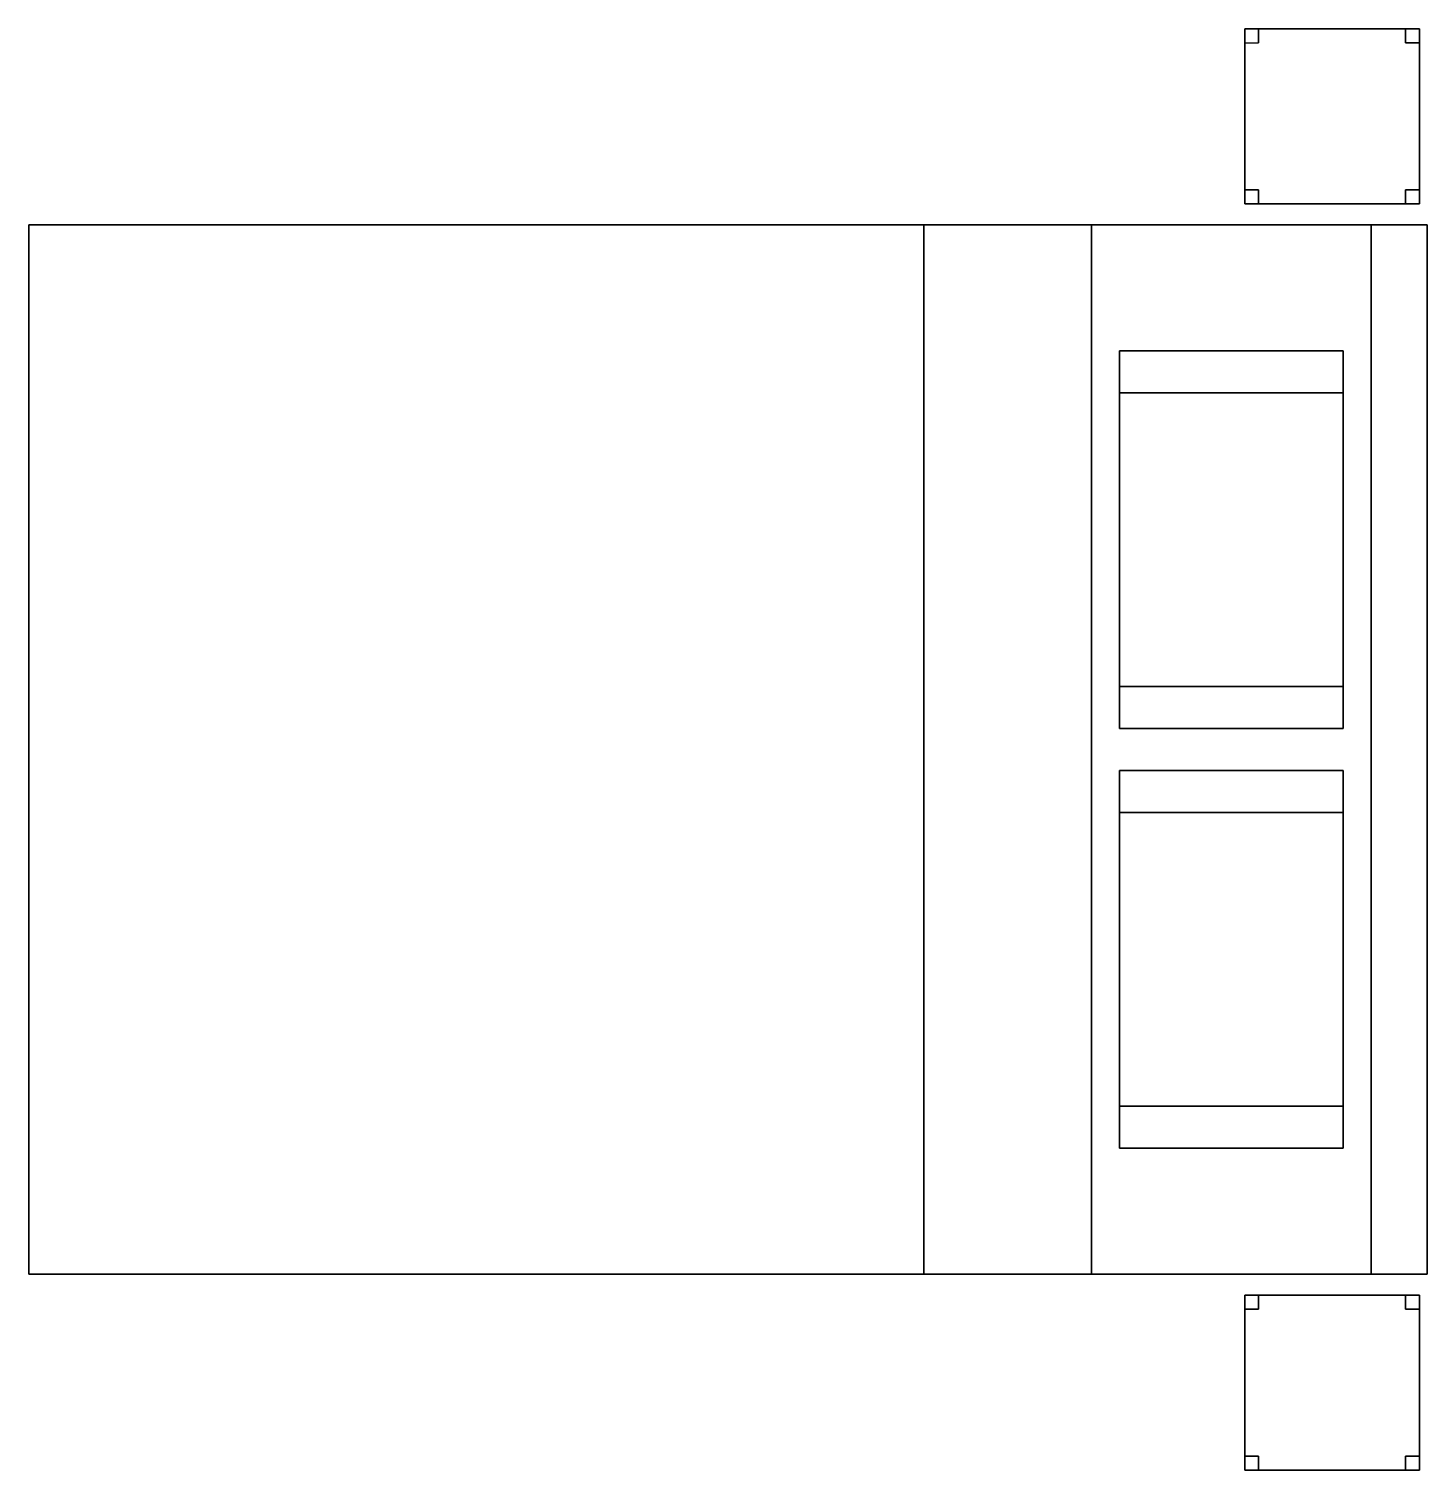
# Model space of a CAD drawing. Extents: x -194.8 to -114.8, y -80.3 to 2.1.
import ezdxf

# ---------------------------------------------------------------- set-up
doc = ezdxf.new("R2010")
doc.units = 0
doc.header["$MEASUREMENT"] = 0
doc.layers.add('1INTFMMI01', color=5, linetype='CONTINUOUS')
doc.layers.add('1INTFMTA01', color=2, linetype='CONTINUOUS')

msp = doc.modelspace()

# ---------------------------------------------------------------- linework, layer by layer
at = {"layer": '1INTFMMI01', "invisible_edges": 12}
for points in [[(-194.811768, -9.077881), (-194.811768, -69.077881), (-194.811768, -69.077881, 28)], [(-194.811768, -69.077881, 28), (-194.811768, -9.077881, 28), (-194.811768, -9.077881)], [(-194.811768, -9.077881), (-194.811768, -9.077881, 28), (-143.611816, -9.077881, 28)], [(-143.611816, -9.077881, 28), (-143.611816, -9.077881), (-194.811768, -9.077881)], [(-194.811768, -69.077881, 28), (-143.611816, -69.077881, 28), (-143.611816, -9.077881, 28)], [(-143.611816, -9.077881, 28), (-194.811768, -9.077881, 28), (-194.811768, -69.077881, 28)], [(-134.011719, -9.077881, 28), (-134.011719, -9.077881), (-143.611816, -9.077881)], [(-143.611816, -9.077881), (-143.611816, -9.077881, 28), (-134.011719, -9.077881, 28)], [(-143.611816, -69.077881, 28), (-134.011719, -69.077881, 28), (-134.011719, -9.077881, 28)], [(-134.011719, -9.077881, 28), (-143.611816, -9.077881, 28), (-143.611816, -69.077881, 28)], [(-118.011841, -9.077866, 28), (-118.011841, -9.077866), (-134.011719, -9.077881)], [(-134.011719, -9.077881), (-134.011719, -9.077881, 28), (-118.011841, -9.077866, 28)], [(-118.011841, -9.077866, 28), (-134.011719, -9.077881, 28), (-134.011719, -69.077881, 28)], [(-134.011719, -69.077881, 28), (-118.011841, -69.077866, 28), (-118.011841, -9.077866, 28)], [(-114.811768, -9.077866, 44.799999), (-114.811768, -9.077866), (-118.011841, -9.077866)], [(-118.011841, -9.077866), (-118.011841, -9.077866, 44.799999), (-114.811768, -9.077866, 44.799999)], [(-118.011841, -9.077866, 44.799999), (-118.011841, -69.077866, 44.799999), (-114.811768, -69.077866, 44.799999)], [(-114.811768, -69.077866, 44.799999), (-114.811768, -9.077866, 44.799999), (-118.011841, -9.077866, 44.799999)], [(-118.011841, -69.077866, 44.799999), (-118.011841, -9.077866, 44.799999), (-118.011841, -9.077866, 28)], [(-118.011841, -9.077866, 28), (-118.011841, -69.077866, 28), (-118.011841, -69.077866, 44.799999)], [(-114.811768, -69.077866, 44.799999), (-114.811768, -69.077866), (-114.811768, -9.077866)], [(-114.811768, -9.077866), (-114.811768, -9.077866, 44.799999), (-114.811768, -69.077866, 44.799999)], [(-119.611938, -16.277878, 30.800001), (-119.611938, -18.677872, 28), (-132.411865, -18.677887, 28)], [(-132.411865, -18.677887, 28), (-132.411865, -16.277893, 30.800001), (-119.611938, -16.277878, 30.800001)], [(-119.611938, -18.677872, 33.600002), (-119.611938, -16.277878, 30.800001), (-132.411865, -16.277893, 30.800001)], [(-132.411865, -16.277893, 30.800001), (-132.411865, -18.677887, 33.600002), (-119.611938, -18.677872, 33.600002)], [(-119.611938, -35.477875, 33.600002), (-119.611938, -18.677872, 33.600002), (-132.411865, -18.677887, 33.600002)], [(-132.411865, -18.677887, 33.600002), (-132.411865, -35.47789, 33.600002), (-119.611938, -35.477875, 33.600002)], [(-132.411865, -35.47789, 33.600002), (-132.411865, -18.677887, 33.600002), (-132.411865, -18.677887, 28)], [(-132.411865, -18.677887, 28), (-132.411865, -35.47789, 28), (-132.411865, -35.47789, 33.600002)], [(-119.611938, -18.677872, 28), (-119.611938, -18.677872, 33.600002), (-119.611938, -35.477875, 33.600002)], [(-119.611938, -35.477875, 33.600002), (-119.611938, -35.477875, 28), (-119.611938, -18.677872, 28)], [(-132.411865, -37.877884, 30.800001), (-119.611938, -37.877869, 30.800001), (-119.611938, -35.477875, 33.600002)], [(-119.611938, -35.477875, 33.600002), (-132.411865, -35.47789, 33.600002), (-132.411865, -37.877884, 30.800001)], [(-132.411865, -35.47789, 28), (-119.611938, -35.477875, 28), (-119.611938, -37.877869, 30.800001)], [(-119.611938, -37.877869, 30.800001), (-132.411865, -37.877884, 30.800001), (-132.411865, -35.47789, 28)], [(-119.611938, -40.277878, 30.800001), (-119.611938, -42.677887, 28), (-132.411865, -42.677902, 28)], [(-132.411865, -42.677902, 28), (-132.411865, -40.277893, 30.800001), (-119.611938, -40.277878, 30.800001)], [(-119.611938, -42.677887, 33.600002), (-119.611938, -40.277878, 30.800001), (-132.411865, -40.277893, 30.800001)], [(-132.411865, -40.277893, 30.800001), (-132.411865, -42.677902, 33.600002), (-119.611938, -42.677887, 33.600002)], [(-119.611938, -42.677887, 33.600002), (-132.411865, -42.677902, 33.600002), (-132.411865, -59.47789, 33.600002)], [(-132.411865, -59.47789, 33.600002), (-119.611938, -59.477875, 33.600002), (-119.611938, -42.677887, 33.600002)], [(-132.411865, -59.47789, 28), (-132.411865, -59.47789, 33.600002), (-132.411865, -42.677902, 33.600002)], [(-132.411865, -42.677902, 33.600002), (-132.411865, -42.677902, 28), (-132.411865, -59.47789, 28)], [(-119.611938, -42.677887, 33.600002), (-119.611938, -59.477875, 33.600002), (-119.611938, -59.477875, 28)], [(-119.611938, -59.477875, 28), (-119.611938, -42.677887, 28), (-119.611938, -42.677887, 33.600002)], [(-132.411865, -61.877884, 30.800001), (-119.611938, -61.877869, 30.800001), (-119.611938, -59.477875, 33.600002)], [(-119.611938, -59.477875, 33.600002), (-132.411865, -59.47789, 33.600002), (-132.411865, -61.877884, 30.800001)], [(-132.411865, -59.47789, 28), (-119.611938, -59.477875, 28), (-119.611938, -61.877869, 30.800001)], [(-119.611938, -61.877869, 30.800001), (-132.411865, -61.877884, 30.800001), (-132.411865, -59.47789, 28)], [(-143.611816, -69.077881), (-143.611816, -69.077881, 28), (-194.811768, -69.077881, 28)], [(-194.811768, -69.077881, 28), (-194.811768, -69.077881), (-143.611816, -69.077881)], [(-134.011719, -69.077881), (-134.011719, -69.077881, 28), (-143.611816, -69.077881, 28)], [(-143.611816, -69.077881, 28), (-143.611816, -69.077881), (-134.011719, -69.077881)], [(-134.011719, -69.077881), (-118.011841, -69.077866), (-118.011841, -69.077866, 28)], [(-118.011841, -69.077866, 28), (-134.011719, -69.077881, 28), (-134.011719, -69.077881)], [(-118.011841, -69.077866), (-114.811768, -69.077866), (-114.811768, -69.077866, 44.799999)], [(-114.811768, -69.077866, 44.799999), (-118.011841, -69.077866, 44.799999), (-118.011841, -69.077866)]]:
    msp.add_3dface(points, dxfattribs=at)
at = {"layer": '1INTFMMI01'}
for points in [[(-132.411865, -18.677887, 33.600002), (-132.411865, -16.277893, 30.800001), (-132.411865, -18.677887, 28)], [(-119.611938, -18.677872, 28), (-119.611938, -16.277878, 30.800001), (-119.611938, -18.677872, 33.600002)], [(-132.411865, -35.47789, 28), (-132.411865, -37.877884, 30.800001), (-132.411865, -35.47789, 33.600002)], [(-119.611938, -35.477875, 33.600002), (-119.611938, -37.877869, 30.800001), (-119.611938, -35.477875, 28)], [(-132.411865, -42.677902, 33.600002), (-132.411865, -40.277893, 30.800001), (-132.411865, -42.677902, 28)], [(-119.611938, -42.677887, 28), (-119.611938, -40.277878, 30.800001), (-119.611938, -42.677887, 33.600002)], [(-132.411865, -59.47789, 28), (-132.411865, -61.877884, 30.800001), (-132.411865, -59.47789, 33.600002)], [(-119.611938, -59.477875, 33.600002), (-119.611938, -61.877869, 30.800001), (-119.611938, -59.477875, 28)]]:
    msp.add_3dface(points, dxfattribs=at)
at = {"layer": '1INTFMTA01', "invisible_edges": 12}
for points in [[(-125.253357, 2.137627, 18), (-125.253357, -7.862373, 18), (-115.253357, -7.862373, 18)], [(-115.253357, -7.862373, 18), (-115.253357, 2.137627, 18), (-125.253357, 2.137627, 18)], [(-125.253357, 2.137627, 18), (-115.253357, 2.137627, 18), (-115.253357, 2.137627, 14.76)], [(-115.253357, 2.137627, 14.76), (-125.253357, 2.137627, 14.76), (-125.253357, 2.137627, 18)], [(-125.253357, -7.862373, 18), (-125.253357, 2.137627, 18), (-125.253357, 2.137627, 14.76)], [(-125.253357, 2.137627, 14.76), (-125.253357, -7.862373, 14.76), (-125.253357, -7.862373, 18)], [(-125.253357, 2.137627, 14.76), (-125.253357, 2.137627), (-125.253357, 1.337631)], [(-125.253357, 1.337631), (-125.253357, 1.337631, 14.76), (-125.253357, 2.137627, 14.76)], [(-124.453308, 2.137627, 14.76), (-124.453308, 2.137627), (-125.253357, 2.137627)], [(-125.253357, 2.137627), (-125.253357, 2.137627, 14.76), (-124.453308, 2.137627, 14.76)], [(-124.453308, 2.137627), (-124.453308, 1.337631), (-124.453308, 1.337631, 14.76)], [(-124.453308, 1.337631, 14.76), (-124.453308, 2.137627, 14.76), (-124.453308, 2.137627)], [(-115.253357, 2.137627, 14.76), (-115.253357, 2.137627), (-116.053345, 2.137627)], [(-116.053345, 2.137627), (-116.053345, 2.137627, 14.76), (-115.253357, 2.137627, 14.76)], [(-116.053345, 2.137627, 14.76), (-116.053345, 2.137627), (-116.053345, 1.337631)], [(-116.053345, 1.337631), (-116.053345, 1.337631, 14.76), (-116.053345, 2.137627, 14.76)], [(-115.253357, 2.137627, 18), (-115.253357, -7.862373, 18), (-115.253357, -7.862373, 14.76)], [(-115.253357, -7.862373, 14.76), (-115.253357, 2.137627, 14.76), (-115.253357, 2.137627, 18)], [(-115.253357, 1.337631, 14.76), (-115.253357, 1.337631), (-115.253357, 2.137627)], [(-115.253357, 2.137627), (-115.253357, 2.137627, 14.76), (-115.253357, 1.337631, 14.76)], [(-125.253357, 1.337631, 14.76), (-125.253357, 1.337631), (-124.453308, 1.337631)], [(-125.253357, 1.337631, 14.76), (-124.453308, 1.337631, 14.76), (-124.453308, 1.337631)], [(-116.053345, 1.337631, 14.76), (-116.053345, 1.337631), (-115.253357, 1.337631)], [(-115.253357, 1.337631), (-115.253357, 1.337631, 14.76), (-116.053345, 1.337631, 14.76)], [(-124.453308, -7.06237, 14.76), (-124.453308, -7.06237), (-125.253357, -7.06237)], [(-125.253357, -7.06237), (-125.253357, -7.06237, 14.76), (-124.453308, -7.06237, 14.76)], [(-125.253357, -7.06237, 14.76), (-125.253357, -7.06237), (-125.253357, -7.862373)], [(-125.253357, -7.862373), (-125.253357, -7.862373, 14.76), (-125.253357, -7.06237, 14.76)], [(-124.453308, -7.862373, 14.76), (-124.453308, -7.862373), (-124.453308, -7.06237)], [(-124.453308, -7.06237), (-124.453308, -7.06237, 14.76), (-124.453308, -7.862373, 14.76)], [(-116.053345, -7.06237), (-115.253357, -7.06237), (-115.253357, -7.06237, 14.76)], [(-115.253357, -7.06237, 14.76), (-116.053345, -7.06237, 14.76), (-116.053345, -7.06237)], [(-116.053345, -7.06237, 14.76), (-116.053345, -7.06237), (-116.053345, -7.862373)], [(-116.053345, -7.862373), (-116.053345, -7.862373, 14.76), (-116.053345, -7.06237, 14.76)], [(-115.253357, -7.862373, 14.76), (-115.253357, -7.862373), (-115.253357, -7.06237)], [(-115.253357, -7.06237), (-115.253357, -7.06237, 14.76), (-115.253357, -7.862373, 14.76)], [(-115.253357, -7.862373, 18), (-125.253357, -7.862373, 18), (-125.253357, -7.862373, 14.76)], [(-125.253357, -7.862373, 14.76), (-115.253357, -7.862373, 14.76), (-115.253357, -7.862373, 18)], [(-125.253357, -7.862373, 14.76), (-125.253357, -7.862373), (-124.453308, -7.862373)], [(-124.453308, -7.862373), (-124.453308, -7.862373, 14.76), (-125.253357, -7.862373, 14.76)], [(-116.053345, -7.862373, 14.76), (-116.053345, -7.862373), (-115.253357, -7.862373)], [(-115.253357, -7.862373), (-115.253357, -7.862373, 14.76), (-116.053345, -7.862373, 14.76)], [(-115.253357, -70.293365, 18), (-125.253357, -70.293365, 18), (-125.253357, -80.293365, 18)], [(-125.253357, -80.293365, 18), (-115.253357, -80.293365, 18), (-115.253357, -70.293365, 18)], [(-125.253357, -70.293365, 14.76), (-125.253357, -70.293365, 18), (-115.253357, -70.293365, 18)], [(-115.253357, -70.293365, 18), (-115.253357, -70.293365, 14.76), (-125.253357, -70.293365, 14.76)], [(-125.253357, -80.293365, 14.76), (-125.253357, -80.293365, 18), (-125.253357, -70.293365, 18)], [(-125.253357, -70.293365, 18), (-125.253357, -70.293365, 14.76), (-125.253357, -80.293365, 14.76)], [(-124.453308, -70.293365), (-125.253357, -70.293365), (-125.253357, -70.293365, 14.76)], [(-125.253357, -70.293365, 14.76), (-124.453308, -70.293365, 14.76), (-124.453308, -70.293365)], [(-125.253357, -70.293365), (-125.253357, -71.093369), (-125.253357, -71.093369, 14.76)], [(-125.253357, -71.093369, 14.76), (-125.253357, -70.293365, 14.76), (-125.253357, -70.293365)], [(-124.453308, -71.093369), (-124.453308, -70.293365), (-124.453308, -70.293365, 14.76)], [(-124.453308, -70.293365, 14.76), (-124.453308, -71.093369, 14.76), (-124.453308, -71.093369)], [(-115.253357, -70.293365), (-116.053345, -70.293365), (-116.053345, -70.293365, 14.76)], [(-116.053345, -70.293365, 14.76), (-115.253357, -70.293365, 14.76), (-115.253357, -70.293365)], [(-116.053345, -70.293365), (-116.053345, -71.093369), (-116.053345, -71.093369, 14.76)], [(-116.053345, -71.093369, 14.76), (-116.053345, -70.293365, 14.76), (-116.053345, -70.293365)], [(-115.253357, -70.293365, 14.76), (-115.253357, -70.293365, 18), (-115.253357, -80.293365, 18)], [(-115.253357, -80.293365, 18), (-115.253357, -80.293365, 14.76), (-115.253357, -70.293365, 14.76)], [(-115.253357, -71.093369), (-115.253357, -70.293365), (-115.253357, -70.293365, 14.76)], [(-115.253357, -70.293365, 14.76), (-115.253357, -71.093369, 14.76), (-115.253357, -71.093369)], [(-125.253357, -71.093369), (-124.453308, -71.093369), (-124.453308, -71.093369, 14.76)], [(-124.453308, -71.093369, 14.76), (-125.253357, -71.093369, 14.76), (-125.253357, -71.093369)], [(-116.053345, -71.093369), (-115.253357, -71.093369), (-115.253357, -71.093369, 14.76)], [(-115.253357, -71.093369, 14.76), (-116.053345, -71.093369, 14.76), (-116.053345, -71.093369)], [(-125.253357, -79.49337), (-125.253357, -80.293365), (-125.253357, -80.293365, 14.76)], [(-125.253357, -80.293365, 14.76), (-125.253357, -79.49337, 14.76), (-125.253357, -79.49337)], [(-124.453308, -79.49337), (-125.253357, -79.49337), (-125.253357, -79.49337, 14.76)], [(-125.253357, -79.49337, 14.76), (-124.453308, -79.49337, 14.76), (-124.453308, -79.49337)], [(-124.453308, -80.293365), (-124.453308, -79.49337), (-124.453308, -79.49337, 14.76)], [(-124.453308, -79.49337, 14.76), (-124.453308, -80.293365, 14.76), (-124.453308, -80.293365)], [(-115.253357, -79.49337), (-116.053345, -79.49337), (-116.053345, -79.49337, 14.76)], [(-116.053345, -79.49337, 14.76), (-115.253357, -79.49337, 14.76), (-115.253357, -79.49337)], [(-116.053345, -79.49337), (-116.053345, -80.293365), (-116.053345, -80.293365, 14.76)], [(-116.053345, -80.293365, 14.76), (-116.053345, -79.49337, 14.76), (-116.053345, -79.49337)], [(-115.253357, -80.293365), (-115.253357, -79.49337), (-115.253357, -79.49337, 14.76)], [(-115.253357, -79.49337, 14.76), (-115.253357, -80.293365, 14.76), (-115.253357, -80.293365)], [(-115.253357, -80.293365, 14.76), (-115.253357, -80.293365, 18), (-125.253357, -80.293365, 18)], [(-125.253357, -80.293365, 18), (-125.253357, -80.293365, 14.76), (-115.253357, -80.293365, 14.76)], [(-125.253357, -80.293365), (-124.453308, -80.293365), (-124.453308, -80.293365, 14.76)], [(-124.453308, -80.293365, 14.76), (-125.253357, -80.293365, 14.76), (-125.253357, -80.293365)], [(-116.053345, -80.293365), (-115.253357, -80.293365), (-115.253357, -80.293365, 14.76)], [(-115.253357, -80.293365, 14.76), (-116.053345, -80.293365, 14.76), (-116.053345, -80.293365)]]:
    msp.add_3dface(points, dxfattribs=at)

doc.saveas('drawing.dxf')
